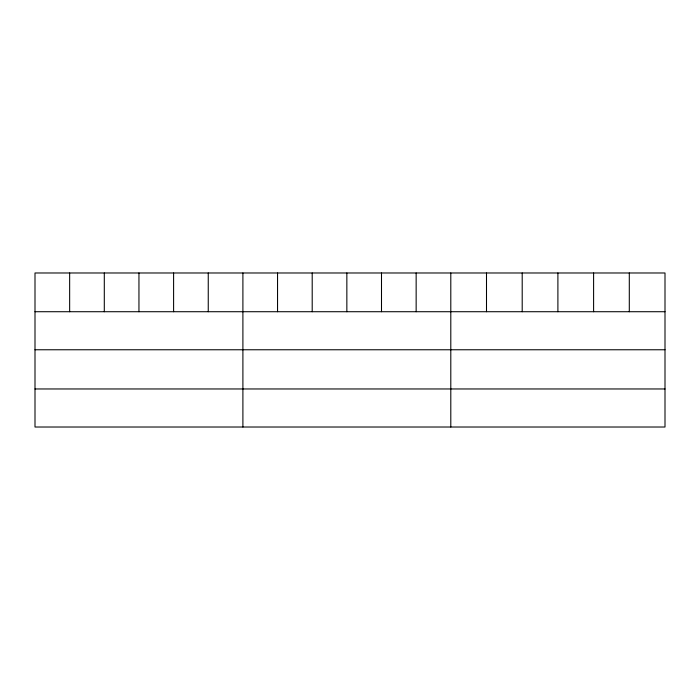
<?xml version="1.0" encoding="UTF-8"?>
<svg xmlns="http://www.w3.org/2000/svg" width="700" height="700" viewBox="0 0 700 700"><rect width="100%" height="100%" fill="white"/><g stroke="black" fill="none" stroke-linecap="round" stroke-linejoin="round"><path stroke-width="1.05" d="M665 349.764L665 272.983L35 272.983L35 427.017L665 427.017L665 349.764L35 349.764M35 311.719L665 311.719M35 388.964L665 388.964M629.3 272.983L629.3 311.719M593.6 272.983L593.6 311.719M557.9 272.983L557.9 311.719M522.2 272.983L522.2 311.719M486.5 272.983L486.5 311.719M450.8 272.983L450.8 427.017M416.15 272.983L416.15 311.719M381.5 272.983L381.5 311.719M346.85 272.983L346.85 311.719M312.2 272.983L312.2 311.719M277.55 272.983L277.55 311.719M242.9 272.983L242.9 427.017M208.25 272.983L208.25 311.719M173.6 272.983L173.6 311.719M138.95 272.983L138.95 311.719M104.3 272.983L104.3 311.719M69.65 272.983L69.65 311.719"/></g></svg>
